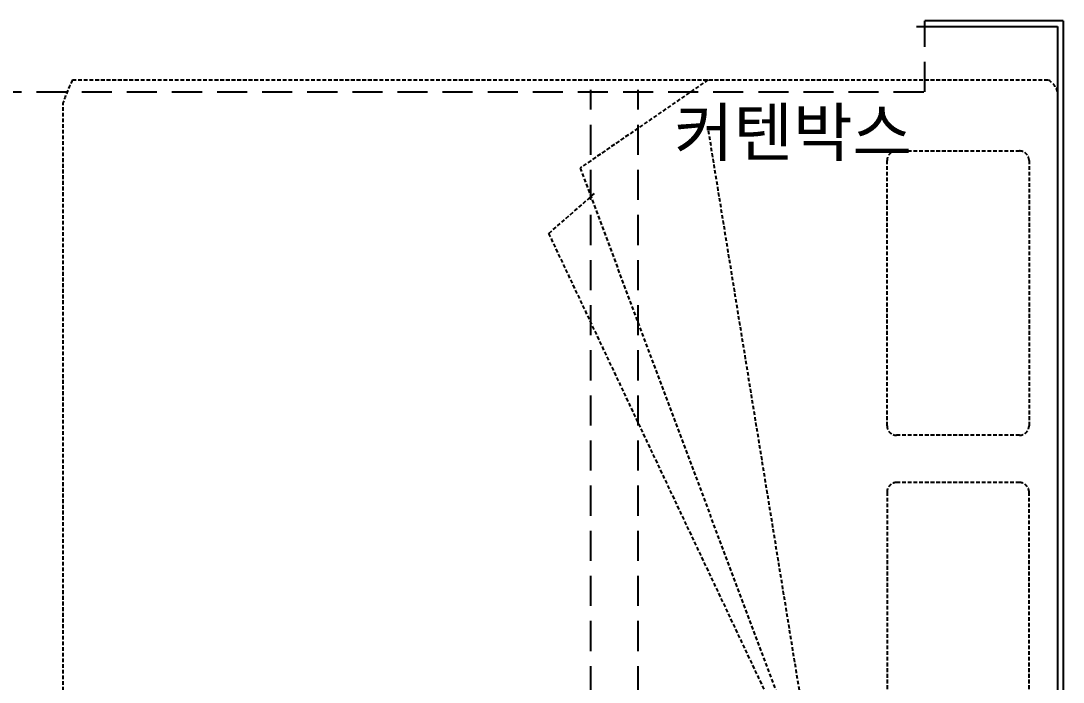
# Model space of a CAD drawing. Header units: millimetres. Extents: x -551172 to 232469, y -3435 to 261611.
# Drawn here: x 30200 to 32401, y 109159 to 110555 of the extents above; entities that cross this region are included whole.
import ezdxf

# ---------------------------------------------------------------- set-up
doc = ezdxf.new("R2010")
doc.units = ezdxf.units.MM
doc.header["$LTSCALE"] = 10
doc.linetypes.add('DH-HID2', pattern=[1.2, 0.8, -0.4])
doc.linetypes.add('HIDDEN', pattern=[9.525, 6.35, -3.175])
for name, color, linetype in [('C-FIN', 5, 'Continuous'), ('C-HAT', 251, 'Continuous'), ('F-FIN', 5, 'Continuous'), ('F-PAT', 250, 'Continuous'), ('FU-FURM', 251, 'DH-HID2'), ('도면층2', 2, 'Continuous')]:
    doc.layers.add(name, color=color, linetype=linetype)
doc.styles.add('코레일둥고', font='Korail_Round_Gothic_Medium.ttf')

msp = doc.modelspace()

# ---------------------------------------------------------------- linework, layer by layer
at = {"layer": 'C-FIN'}
msp.add_line((32091.4, 110543.3), (32389.4, 110543.3), dxfattribs=at)
at = {"layer": 'F-FIN'}
msp.add_line((32389.4, 110543.3), (32389.4, 107005.3), dxfattribs=at)
at = {"layer": 'F-PAT', "color": 8, "linetype": 'HIDDEN'}
for p, q in [((32109.4, 110405.3), (32109.4, 110555.3)), ((29090.7, 110405.3), (32109.4, 110405.3)), ((31403.7, 107034.1), (31403.7, 110409.4)), ((31503.7, 107034.1), (31503.7, 110409.4))]:
    msp.add_line(p, q, dxfattribs=at)
at = {"layer": 'FU-FURM'}
for p, q in [((31651.4, 110430.6), (31381.4, 110244.6)), ((31882.8, 108905.6), (31651.4, 110330.6)), ((31381.4, 110244.6), (31882.8, 108905.6)), ((31315.4, 110106.6), (31411.4, 110190.6)), ((31882.8, 108905.6), (31315.4, 110106.6))]:
    msp.add_line(p, q, dxfattribs=at)
for points in [[(30289.4, 108865.3), (30289.4, 110382, -0.034141), (30309.4, 110430.6), (32369.4, 110430.6, -0.218769), (32389.4, 110405.3), (32389.4, 108845.3, -0.111477), (32369.4, 108830.6), (30309.4, 108830.6, -0.126594)], [(32029.4, 109700.6), (32029.4, 110260.6, -0.414214), (32049.4, 110280.6), (32309.4, 110280.6, -0.414214), (32329.4, 110260.6), (32329.4, 109700.6, -0.414214), (32309.4, 109680.6), (32049.4, 109680.6, -0.414214)], [(32029.4, 109560.6), (32029.4, 109000.6, 0.414214), (32049.4, 108980.6), (32309.4, 108980.6, 0.414214), (32329.4, 109000.6), (32329.4, 109560.6, 0.414214), (32309.4, 109580.6), (32049.4, 109580.6, 0.414214)]]:
    msp.add_lwpolyline(points, format="xyb", close=True, dxfattribs=at)
at = {"layer": '도면층2'}
for q in [(32109.4, 110555.3), (32401.4, 107005.3)]:
    msp.add_line((32401.4, 110555.3), q, dxfattribs=at)

# ---------------------------------------------------------------- texts
at = {"layer": 'C-HAT', "style": '코레일둥고'}
msp.add_text('커텐박스', height=100, dxfattribs=at).set_placement((31580, 110270))

doc.saveas('drawing.dxf')
